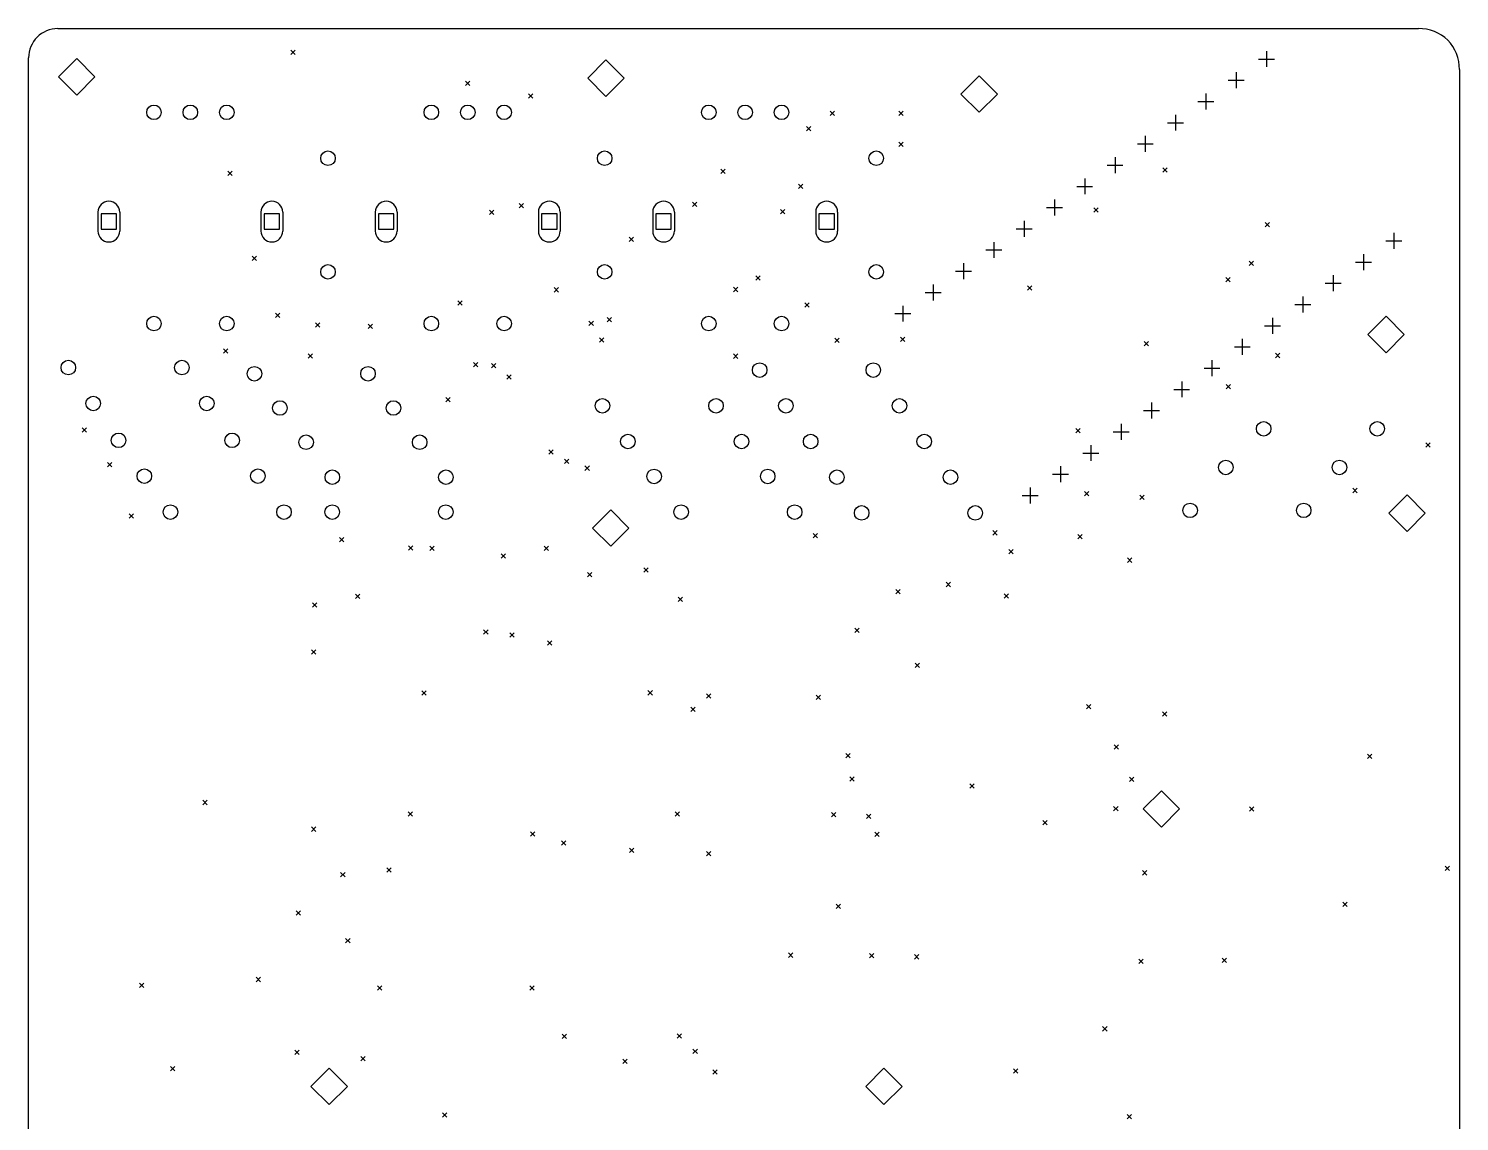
# Model space of a CAD drawing. Extents: x 18 to 119, y -174 to -24.
# Drawn here: x 20.2 to 118.5, y -98.7 to -23.7 of the extents above; entities that cross this region are included whole.
import ezdxf

# ---------------------------------------------------------------- set-up
doc = ezdxf.new("R2010")
doc.units = 0
doc.layers.add('BLACK', color=7, linetype='CONTINUOUS')

msp = doc.modelspace()

# ---------------------------------------------------------------- linework, layer by layer
at = {"layer": 'BLACK', "linetype": 'CONTINUOUS'}
for p, q in [((22.2422, -23.7), (115.7, -23.7)), ((38.2422, -25.1863), (38.5422, -25.4863)), ((38.5422, -25.1863), (38.2422, -25.4863)), ((105.254, -25.2422), (105.254, -26.3344)), ((20.2422, -153.018), (20.2422, -25.702)), ((23.5422, -25.762), (22.2922, -27.012)), ((24.7922, -27.012), (23.5422, -25.762)), ((59.8922, -25.852), (58.6422, -27.102)), ((61.1422, -27.102), (59.8922, -25.852)), ((104.707, -25.7883), (105.8, -25.7883)), ((118.5, -26.5), (118.5, -153.001)), ((22.2922, -27.012), (23.5422, -28.262)), ((23.5422, -28.262), (24.7922, -27.012)), ((50.2519, -27.3033), (50.5519, -27.6033)), ((50.5519, -27.3033), (50.2519, -27.6033)), ((58.6422, -27.102), (59.8922, -28.352)), ((59.8922, -28.352), (61.1422, -27.102)), ((85.5227, -26.945), (84.2727, -28.195)), ((86.7727, -28.195), (85.5227, -26.945)), ((102.627, -27.2452), (103.719, -27.2452)), ((103.173, -26.6991), (103.173, -27.7913)), ((54.5634, -28.178), (54.8634, -28.478)), ((54.8634, -28.178), (54.5634, -28.478)), ((84.2727, -28.195), (85.5227, -29.445)), ((85.5227, -29.445), (86.7727, -28.195)), ((101.092, -28.156), (101.092, -29.2482)), ((75.2969, -29.3672), (75.5969, -29.6672)), ((75.5969, -29.3672), (75.2969, -29.6672)), ((80.0076, -29.3672), (80.3076, -29.6672)), ((80.3076, -29.3672), (80.0076, -29.6672)), ((100.546, -28.7021), (101.638, -28.7021)), ((73.6661, -30.4188), (73.9661, -30.7188)), ((73.9661, -30.4188), (73.6661, -30.7188)), ((98.4655, -30.159), (99.5577, -30.159)), ((99.0116, -29.6129), (99.0116, -30.7051)), ((96.931, -31.0698), (96.931, -32.162)), ((80.0076, -31.501), (80.3076, -31.801)), ((80.3076, -31.501), (80.0076, -31.801)), ((96.3849, -31.6159), (97.4771, -31.6159)), ((67.7775, -33.3447), (68.0775, -33.6447)), ((68.0775, -33.3447), (67.7775, -33.6447)), ((94.3042, -33.0727), (95.3964, -33.0727)), ((94.8503, -32.5266), (94.8503, -33.6188)), ((98.1369, -33.2641), (98.4369, -33.5641)), ((98.4369, -33.2641), (98.1369, -33.5641)), ((33.9241, -33.4815), (34.2241, -33.7815)), ((34.2241, -33.4815), (33.9241, -33.7815)), ((73.1142, -34.3723), (73.4142, -34.6723)), ((73.4142, -34.3723), (73.1142, -34.6723)), ((92.7697, -33.9835), (92.7697, -35.0757)), ((92.2236, -34.5296), (93.3158, -34.5296)), ((25, -36.3), (25, -37.6)), ((26.5, -36.3), (26.5, -37.6)), ((36.2, -36.3), (36.2, -37.6)), ((37.7, -36.3), (37.7, -37.6)), ((44.05, -36.3), (44.05, -37.6)), ((45.55, -36.3), (45.55, -37.6)), ((51.8999, -36.1742), (52.1999, -36.4742)), ((52.1999, -36.1742), (51.8999, -36.4742)), ((53.9289, -35.7117), (54.2289, -36.0117)), ((54.2289, -35.7117), (53.9289, -36.0117)), ((55.25, -36.3), (55.25, -37.6)), ((56.75, -36.3), (56.75, -37.6)), ((63.1, -36.3), (63.1, -37.6)), ((64.6, -36.3), (64.6, -37.6)), ((65.8419, -35.6168), (66.1419, -35.9168)), ((66.1419, -35.6168), (65.8419, -35.9168)), ((71.881, -36.1095), (72.181, -36.4095)), ((72.181, -36.1095), (71.881, -36.4095)), ((74.3, -36.3), (74.3, -37.6)), ((75.8, -36.3), (75.8, -37.6)), ((90.1429, -35.9865), (91.2351, -35.9865)), ((90.689, -35.4404), (90.689, -36.5326)), ((93.3931, -36.003), (93.6931, -36.303)), ((93.6931, -36.003), (93.3931, -36.303)), ((26.2803, -36.4197), (25.2197, -36.4197)), ((25.2197, -36.4197), (25.2197, -37.4803)), ((26.2803, -37.4803), (26.2803, -36.4197)), ((37.4803, -36.4197), (36.4197, -36.4197)), ((36.4197, -36.4197), (36.4197, -37.4803)), ((37.4803, -37.4803), (37.4803, -36.4197)), ((45.3303, -36.4197), (44.2697, -36.4197)), ((44.2697, -36.4197), (44.2697, -37.4803)), ((45.3303, -37.4803), (45.3303, -36.4197)), ((56.5303, -36.4197), (55.4697, -36.4197)), ((55.4697, -36.4197), (55.4697, -37.4803)), ((56.5303, -37.4803), (56.5303, -36.4197)), ((64.3803, -36.4197), (63.3197, -36.4197)), ((63.3197, -36.4197), (63.3197, -37.4803)), ((64.3803, -37.4803), (64.3803, -36.4197)), ((75.5803, -36.4197), (74.5197, -36.4197)), ((74.5197, -36.4197), (74.5197, -37.4803)), ((75.5803, -37.4803), (75.5803, -36.4197)), ((88.6084, -36.8973), (88.6084, -37.9895)), ((105.165, -37.0072), (105.465, -37.3072)), ((105.465, -37.0072), (105.165, -37.3072)), ((25.2197, -37.4803), (26.2803, -37.4803)), ((36.4197, -37.4803), (37.4803, -37.4803)), ((44.2697, -37.4803), (45.3303, -37.4803)), ((55.4697, -37.4803), (56.5303, -37.4803)), ((61.4854, -38.025), (61.7854, -38.325)), ((61.7854, -38.025), (61.4854, -38.325)), ((63.3197, -37.4803), (64.3803, -37.4803)), ((74.5197, -37.4803), (75.5803, -37.4803)), ((88.0623, -37.4434), (89.1545, -37.4434)), ((113.449, -38.2722), (114.541, -38.2722)), ((113.995, -37.7261), (113.995, -38.8183)), ((85.9816, -38.9003), (87.0738, -38.9003)), ((86.5277, -38.3542), (86.5277, -39.4464)), ((111.914, -39.183), (111.914, -40.2752)), ((35.6004, -39.3156), (35.9004, -39.6156)), ((35.9004, -39.3156), (35.6004, -39.6156)), ((84.4471, -39.8111), (84.4471, -40.9033)), ((104.066, -39.6595), (104.366, -39.9595)), ((104.366, -39.6595), (104.066, -39.9595)), ((111.368, -39.7291), (112.46, -39.7291)), ((70.1913, -40.6735), (70.4913, -40.9735)), ((70.4913, -40.6735), (70.1913, -40.9735)), ((82.3664, -41.2679), (82.3664, -42.3601)), ((83.901, -40.3572), (84.9932, -40.3572)), ((102.462, -40.7823), (102.762, -41.0823)), ((102.762, -40.7823), (102.462, -41.0823)), ((109.287, -41.186), (110.38, -41.186)), ((109.834, -40.6399), (109.834, -41.7321)), ((56.3418, -41.4846), (56.6418, -41.7846)), ((56.6418, -41.4846), (56.3418, -41.7846)), ((68.6578, -41.464), (68.9578, -41.764)), ((68.9578, -41.464), (68.6578, -41.764)), ((81.8203, -41.814), (82.9125, -41.814)), ((88.8423, -41.353), (89.1423, -41.653)), ((89.1423, -41.353), (88.8423, -41.653)), ((107.753, -42.0967), (107.753, -43.1889)), ((49.7263, -42.3957), (50.0263, -42.6957)), ((50.0263, -42.3957), (49.7263, -42.6957)), ((73.5514, -42.5358), (73.8514, -42.8358)), ((73.8514, -42.5358), (73.5514, -42.8358)), ((80.2858, -42.7248), (80.2858, -43.817)), ((107.207, -42.6428), (108.299, -42.6428)), ((37.1873, -43.2369), (37.4873, -43.5369)), ((37.4873, -43.2369), (37.1873, -43.5369)), ((39.9512, -43.9106), (40.2512, -44.2106)), ((40.2512, -43.9106), (39.9512, -44.2106)), ((43.5569, -43.9937), (43.8569, -44.2937)), ((43.8569, -43.9937), (43.5569, -44.2937)), ((58.7244, -43.7831), (59.0244, -44.0831)), ((59.0244, -43.7831), (58.7244, -44.0831)), ((59.9754, -43.5276), (60.2754, -43.8276)), ((60.2754, -43.5276), (59.9754, -43.8276)), ((79.7397, -43.2709), (80.8319, -43.2709)), ((105.126, -44.0997), (106.218, -44.0997)), ((105.672, -43.5536), (105.672, -44.6458)), ((113.463, -43.455), (112.213, -44.705)), ((114.713, -44.705), (113.463, -43.455)), ((59.443, -44.9322), (59.743, -45.2322)), ((59.743, -44.9322), (59.443, -45.2322)), ((75.6, -44.9465), (75.9, -45.2465)), ((75.9, -44.9465), (75.6, -45.2465)), ((80.1183, -44.8828), (80.4183, -45.1828)), ((80.4183, -44.8828), (80.1183, -45.1828)), ((96.8553, -45.1859), (97.1553, -45.4859)), ((97.1553, -45.1859), (96.8553, -45.4859)), ((103.592, -45.0105), (103.592, -46.1027)), ((112.213, -44.705), (113.463, -45.955)), ((113.463, -45.955), (114.713, -44.705)), ((33.6342, -45.6922), (33.9342, -45.9922)), ((33.9342, -45.6922), (33.6342, -45.9922)), ((39.4474, -46.0384), (39.7474, -46.3384)), ((39.7474, -46.0384), (39.4474, -46.3384)), ((68.6578, -46.0404), (68.9578, -46.3404)), ((68.9578, -46.0404), (68.6578, -46.3404)), ((103.046, -45.5566), (104.138, -45.5566)), ((105.861, -45.9949), (106.161, -46.2949)), ((106.161, -45.9949), (105.861, -46.2949)), ((50.7917, -46.632), (51.0917, -46.932)), ((51.0917, -46.632), (50.7917, -46.932)), ((52.0397, -46.6944), (52.3397, -46.9944)), ((52.3397, -46.6944), (52.0397, -46.9944)), ((100.965, -47.0135), (102.057, -47.0135)), ((101.511, -46.4674), (101.511, -47.5596)), ((53.0892, -47.4725), (53.3892, -47.7725)), ((53.3892, -47.4725), (53.0892, -47.7725)), ((99.4303, -47.9243), (99.4303, -49.0165)), ((102.479, -48.1383), (102.779, -48.4383)), ((102.779, -48.1383), (102.479, -48.4383)), ((48.8922, -49.032), (49.1922, -49.332)), ((49.1922, -49.032), (48.8922, -49.332)), ((98.8842, -48.4704), (99.9764, -48.4704)), ((96.8036, -49.9273), (97.8958, -49.9273)), ((97.3497, -49.3812), (97.3497, -50.4734)), ((95.269, -50.838), (95.269, -51.9302)), ((23.917, -51.1053), (24.217, -51.4053)), ((24.217, -51.1053), (23.917, -51.4053)), ((92.1634, -51.1466), (92.4634, -51.4466)), ((92.4634, -51.1466), (92.1634, -51.4466)), ((94.7229, -51.3841), (95.8151, -51.3841)), ((55.9748, -52.623), (56.2748, -52.923)), ((56.2748, -52.623), (55.9748, -52.923)), ((92.6423, -52.841), (93.7345, -52.841)), ((93.1884, -52.2949), (93.1884, -53.3871)), ((116.205, -52.1451), (116.505, -52.4451)), ((116.505, -52.1451), (116.205, -52.4451)), ((25.6633, -53.4945), (25.9633, -53.7945)), ((25.9633, -53.4945), (25.6633, -53.7945)), ((57.0505, -53.2586), (57.3505, -53.5586)), ((57.3505, -53.2586), (57.0505, -53.5586)), ((58.4505, -53.732), (58.7505, -54.032)), ((58.7505, -53.732), (58.4505, -54.032)), ((91.1077, -53.7518), (91.1077, -54.844)), ((90.5616, -54.2979), (91.6538, -54.2979)), ((88.481, -55.7548), (89.5732, -55.7548)), ((89.0271, -55.2087), (89.0271, -56.3009)), ((92.7494, -55.4836), (93.0494, -55.7836)), ((93.0494, -55.4836), (92.7494, -55.7836)), ((96.5499, -55.736), (96.8499, -56.036)), ((96.8499, -55.736), (96.5499, -56.036)), ((111.186, -55.2637), (111.486, -55.5637)), ((111.486, -55.2637), (111.186, -55.5637)), ((114.91, -55.72), (113.66, -56.97)), ((116.16, -56.97), (114.91, -55.72)), ((60.22, -56.74), (58.97, -57.99)), ((61.47, -57.99), (60.22, -56.74)), ((113.66, -56.97), (114.91, -58.22)), ((114.91, -58.22), (116.16, -56.97)), ((27.1459, -57.0148), (27.4459, -57.3148)), ((27.4459, -57.0148), (27.1459, -57.3148)), ((41.5922, -58.6325), (41.8922, -58.9325)), ((41.8922, -58.6325), (41.5922, -58.9325)), ((58.97, -57.99), (60.22, -59.24)), ((60.22, -59.24), (61.47, -57.99)), ((74.1123, -58.3625), (74.4123, -58.6625)), ((74.4123, -58.3625), (74.1123, -58.6625)), ((86.4673, -58.1721), (86.7673, -58.4721)), ((86.7673, -58.1721), (86.4673, -58.4721)), ((92.2965, -58.434), (92.5965, -58.734)), ((92.5965, -58.434), (92.2965, -58.734)), ((46.3289, -59.2187), (46.6289, -59.5187)), ((46.6289, -59.2187), (46.3289, -59.5187)), ((47.7922, -59.232), (48.0922, -59.532)), ((48.0922, -59.232), (47.7922, -59.532)), ((52.7008, -59.7715), (53.0008, -60.0715)), ((53.0008, -59.7715), (52.7008, -60.0715)), ((55.6512, -59.2264), (55.9512, -59.5264)), ((55.9512, -59.2264), (55.6512, -59.5264)), ((87.56, -59.4551), (87.86, -59.7551)), ((87.86, -59.4551), (87.56, -59.7551)), ((62.4825, -60.7138), (62.7825, -61.0138)), ((62.7825, -60.7138), (62.4825, -61.0138)), ((95.6998, -60.0476), (95.9998, -60.3476)), ((95.9998, -60.0476), (95.6998, -60.3476)), ((58.6272, -61.0345), (58.9272, -61.3345)), ((58.9272, -61.0345), (58.6272, -61.3345)), ((83.2517, -61.7202), (83.5517, -62.0202)), ((83.5517, -61.7202), (83.2517, -62.0202)), ((42.6922, -62.532), (42.9922, -62.832)), ((42.9922, -62.532), (42.6922, -62.832)), ((64.8503, -62.7404), (65.1503, -63.0404)), ((65.1503, -62.7404), (64.8503, -63.0404)), ((79.8, -62.2153), (80.1, -62.5153)), ((80.1, -62.2153), (79.8, -62.5153)), ((87.2435, -62.505), (87.5435, -62.805)), ((87.5435, -62.505), (87.2435, -62.805)), ((39.7427, -63.132), (40.0427, -63.432)), ((40.0427, -63.132), (39.7427, -63.432)), ((51.4922, -64.982), (51.7922, -65.282)), ((51.7922, -64.982), (51.4922, -65.282)), ((53.2866, -65.1907), (53.5866, -65.4907)), ((53.5866, -65.1907), (53.2866, -65.4907)), ((55.8767, -65.7392), (56.1767, -66.0392)), ((56.1767, -65.7392), (55.8767, -66.0392)), ((76.9894, -64.8594), (77.2894, -65.1594)), ((77.2894, -64.8594), (76.9894, -65.1594)), ((39.6729, -66.3594), (39.9729, -66.6594)), ((39.9729, -66.3594), (39.6729, -66.6594)), ((81.1161, -67.2693), (81.4161, -67.5693)), ((81.4161, -67.2693), (81.1161, -67.5693)), ((47.2526, -69.1677), (47.5526, -69.4677)), ((47.5526, -69.1677), (47.2526, -69.4677)), ((62.7766, -69.1584), (63.0766, -69.4584)), ((63.0766, -69.1584), (62.7766, -69.4584)), ((66.7876, -69.3672), (67.0876, -69.6672)), ((67.0876, -69.3672), (66.7876, -69.6672)), ((74.3292, -69.457), (74.6292, -69.757)), ((74.6292, -69.457), (74.3292, -69.757)), ((65.7176, -70.2929), (66.0176, -70.5929)), ((66.0176, -70.2929), (65.7176, -70.5929)), ((92.8939, -70.1043), (93.1939, -70.4043)), ((93.1939, -70.1043), (92.8939, -70.4043)), ((98.1062, -70.6176), (98.4062, -70.9176)), ((98.4062, -70.6176), (98.1062, -70.9176)), ((76.3645, -73.4757), (76.6645, -73.7757)), ((76.6645, -73.4757), (76.3645, -73.7757)), ((94.7942, -72.8748), (95.0942, -73.1748)), ((95.0942, -72.8748), (94.7942, -73.1748)), ((112.198, -73.5097), (112.498, -73.8097)), ((112.498, -73.5097), (112.198, -73.8097)), ((76.6376, -75.0836), (76.9376, -75.3836)), ((76.9376, -75.0836), (76.6376, -75.3836)), ((84.8855, -75.5504), (85.1855, -75.8504)), ((85.1855, -75.5504), (84.8855, -75.8504)), ((95.8444, -75.1013), (96.1444, -75.4013)), ((96.1444, -75.1013), (95.8444, -75.4013)), ((98.0327, -76.0281), (96.7827, -77.2781)), ((99.2827, -77.2781), (98.0327, -76.0281)), ((32.2049, -76.6874), (32.5049, -76.9874)), ((32.5049, -76.6874), (32.2049, -76.9874)), ((46.3046, -77.4774), (46.6046, -77.7774)), ((46.6046, -77.4774), (46.3046, -77.7774)), ((64.6509, -77.4716), (64.9509, -77.7716)), ((64.9509, -77.4716), (64.6509, -77.7716)), ((75.3793, -77.5172), (75.6793, -77.8172)), ((75.6793, -77.5172), (75.3793, -77.8172)), ((94.7575, -77.1143), (95.0575, -77.4143)), ((95.0575, -77.1143), (94.7575, -77.4143)), ((96.7827, -77.2781), (98.0327, -78.5281)), ((98.0327, -78.5281), (99.2827, -77.2781)), ((104.09, -77.1414), (104.39, -77.4414)), ((104.39, -77.1414), (104.09, -77.4414)), ((39.6729, -78.5194), (39.9729, -78.8194)), ((39.9729, -78.5194), (39.6729, -78.8194)), ((77.7797, -77.631), (78.0797, -77.931)), ((78.0797, -77.631), (77.7797, -77.931)), ((89.885, -78.0645), (90.185, -78.3645)), ((90.185, -78.0645), (89.885, -78.3645)), ((54.7072, -78.8519), (55.0072, -79.1519)), ((55.0072, -78.8519), (54.7072, -79.1519)), ((56.8306, -79.4745), (57.1306, -79.7745)), ((57.1306, -79.4745), (56.8306, -79.7745)), ((78.345, -78.8653), (78.645, -79.1653)), ((78.645, -78.8653), (78.345, -79.1653)), ((61.5023, -79.9818), (61.8023, -80.2818)), ((61.8023, -79.9818), (61.5023, -80.2818)), ((66.7876, -80.21), (67.0876, -80.51)), ((67.0876, -80.21), (66.7876, -80.51)), ((44.8422, -81.332), (45.1422, -81.632)), ((45.1422, -81.332), (44.8422, -81.632)), ((96.735, -81.517), (97.035, -81.817)), ((97.035, -81.517), (96.735, -81.817)), ((117.522, -81.2017), (117.822, -81.5017)), ((117.822, -81.2017), (117.522, -81.5017)), ((41.6711, -81.6515), (41.9711, -81.9515)), ((41.9711, -81.6515), (41.6711, -81.9515)), ((38.6227, -84.2769), (38.9227, -84.5769)), ((38.9227, -84.2769), (38.6227, -84.5769)), ((75.6955, -83.8171), (75.9955, -84.1171)), ((75.9955, -83.8171), (75.6955, -84.1171)), ((110.489, -83.6757), (110.789, -83.9757)), ((110.789, -83.6757), (110.489, -83.9757)), ((42.0143, -86.1835), (42.3143, -86.4835)), ((42.3143, -86.1835), (42.0143, -86.4835)), ((72.4192, -87.171), (72.7192, -87.471)), ((72.7192, -87.171), (72.4192, -87.471)), ((77.9847, -87.2085), (78.2847, -87.5085)), ((78.2847, -87.2085), (77.9847, -87.5085)), ((81.0706, -87.2855), (81.3706, -87.5855)), ((81.3706, -87.2855), (81.0706, -87.5855)), ((96.4797, -87.5992), (96.7797, -87.8992)), ((96.7797, -87.5992), (96.4797, -87.8992)), ((102.207, -87.5322), (102.507, -87.8322)), ((102.507, -87.5322), (102.207, -87.8322)), ((27.8533, -89.2471), (28.1533, -89.5471)), ((28.1533, -89.2471), (27.8533, -89.5471)), ((35.878, -88.8431), (36.178, -89.1431)), ((36.178, -88.8431), (35.878, -89.1431)), ((44.2007, -89.4256), (44.5007, -89.7256)), ((44.5007, -89.4256), (44.2007, -89.7256)), ((54.653, -89.4276), (54.953, -89.7276)), ((54.953, -89.4276), (54.653, -89.7276)), ((94.0008, -92.2287), (94.3008, -92.5287)), ((94.3008, -92.2287), (94.0008, -92.5287)), ((56.8837, -92.7441), (57.1837, -93.0441)), ((57.1837, -92.7441), (56.8837, -93.0441)), ((64.7845, -92.7224), (65.0845, -93.0224)), ((65.0845, -92.7224), (64.7845, -93.0224)), ((38.5325, -93.8449), (38.8325, -94.1449)), ((38.8325, -93.8449), (38.5325, -94.1449)), ((43.0644, -94.2735), (43.3644, -94.5735)), ((43.3644, -94.2735), (43.0644, -94.5735)), ((65.8669, -93.7791), (66.1669, -94.0791)), ((66.1669, -93.7791), (65.8669, -94.0791)), ((29.9903, -94.9571), (30.2903, -95.2571)), ((30.2903, -94.9571), (29.9903, -95.2571)), ((40.8827, -95.0781), (39.6327, -96.3281)), ((42.1327, -96.3281), (40.8827, -95.0781)), ((61.0488, -94.464), (61.3488, -94.764)), ((61.3488, -94.464), (61.0488, -94.764)), ((67.2366, -95.1865), (67.5366, -95.4865)), ((67.5366, -95.1865), (67.2366, -95.4865)), ((78.9827, -95.0781), (77.7327, -96.3281)), ((80.2327, -96.3281), (78.9827, -95.0781)), ((87.8694, -95.1172), (88.1694, -95.4172)), ((88.1694, -95.1172), (87.8694, -95.4172)), ((39.6327, -96.3281), (40.8827, -97.5781)), ((40.8827, -97.5781), (42.1327, -96.3281)), ((77.7327, -96.3281), (78.9827, -97.5781)), ((78.9827, -97.5781), (80.2327, -96.3281)), ((48.6574, -98.1432), (48.9574, -98.4432)), ((48.9574, -98.1432), (48.6574, -98.4432)), ((95.6825, -98.2646), (95.9825, -98.5646)), ((95.9825, -98.2646), (95.6825, -98.5646))]:
    msp.add_line(p, q, dxfattribs=at)
at = {"layer": 'BLACK'}
for centre in [(28.85, -29.45), (31.35, -29.45), (33.85, -29.45), (47.9, -29.45), (50.4, -29.45), (52.9, -29.45), (66.95, -29.45), (69.45, -29.45), (71.95, -29.45), (40.8, -32.6), (59.8, -32.6), (78.45, -32.6), (40.8, -40.4), (59.8, -40.4), (78.45, -40.4), (28.85, -43.95), (33.85, -43.95), (47.9, -43.95), (52.9, -43.95), (66.95, -43.95), (71.95, -43.95), (22.97, -46.97), (30.77, -46.97), (35.75, -47.4), (43.55, -47.4), (70.45, -47.15), (78.25, -47.15), (24.68, -49.44), (32.48, -49.44), (59.65, -49.6), (67.45, -49.6), (72.25, -49.6), (80.05, -49.6), (37.5, -49.75), (45.3, -49.75), (105.06, -51.18), (112.86, -51.18), (26.42, -51.97), (34.22, -51.97), (39.3, -52.1), (47.1, -52.1), (61.4, -52.05), (69.2, -52.05), (73.95, -52.05), (81.75, -52.05), (28.19, -54.43), (35.99, -54.43), (41.1, -54.5), (48.9, -54.5), (63.2, -54.45), (71, -54.45), (75.75, -54.5), (83.55, -54.5), (102.46, -53.83), (110.26, -53.83), (29.98, -56.9), (37.78, -56.9), (41.0922, -56.9), (48.8922, -56.9), (65.05, -56.9), (72.85, -56.9), (77.45, -56.95), (85.25, -56.95), (100.01, -56.78), (107.81, -56.78)]:
    msp.add_circle(centre, 0.5, dxfattribs=at)
for centre, radius, start, end in [((22.2432, -25.701), 2.001, -269.972, -179.971), ((115.767, -26.4325), 2.7333, -1.41507, 91.4151), ((25.75, -36.3), 0.75, 0, 180), ((36.95, -36.3), 0.75, 0, 180), ((44.8, -36.3), 0.75, 0, 180), ((56, -36.3), 0.75, 0, 180), ((63.85, -36.3), 0.75, 0, 180), ((75.05, -36.3), 0.75, 0, 180), ((25.75, -37.6), 0.75, 180, 360), ((36.95, -37.6), 0.75, 180, 360), ((44.8, -37.6), 0.75, 180, 360), ((56, -37.6), 0.75, 180, 360), ((63.85, -37.6), 0.75, 180, 360), ((75.05, -37.6), 0.75, 180, 360)]:
    msp.add_arc(centre, radius, start, end, dxfattribs=at)

doc.saveas('drawing.dxf')
